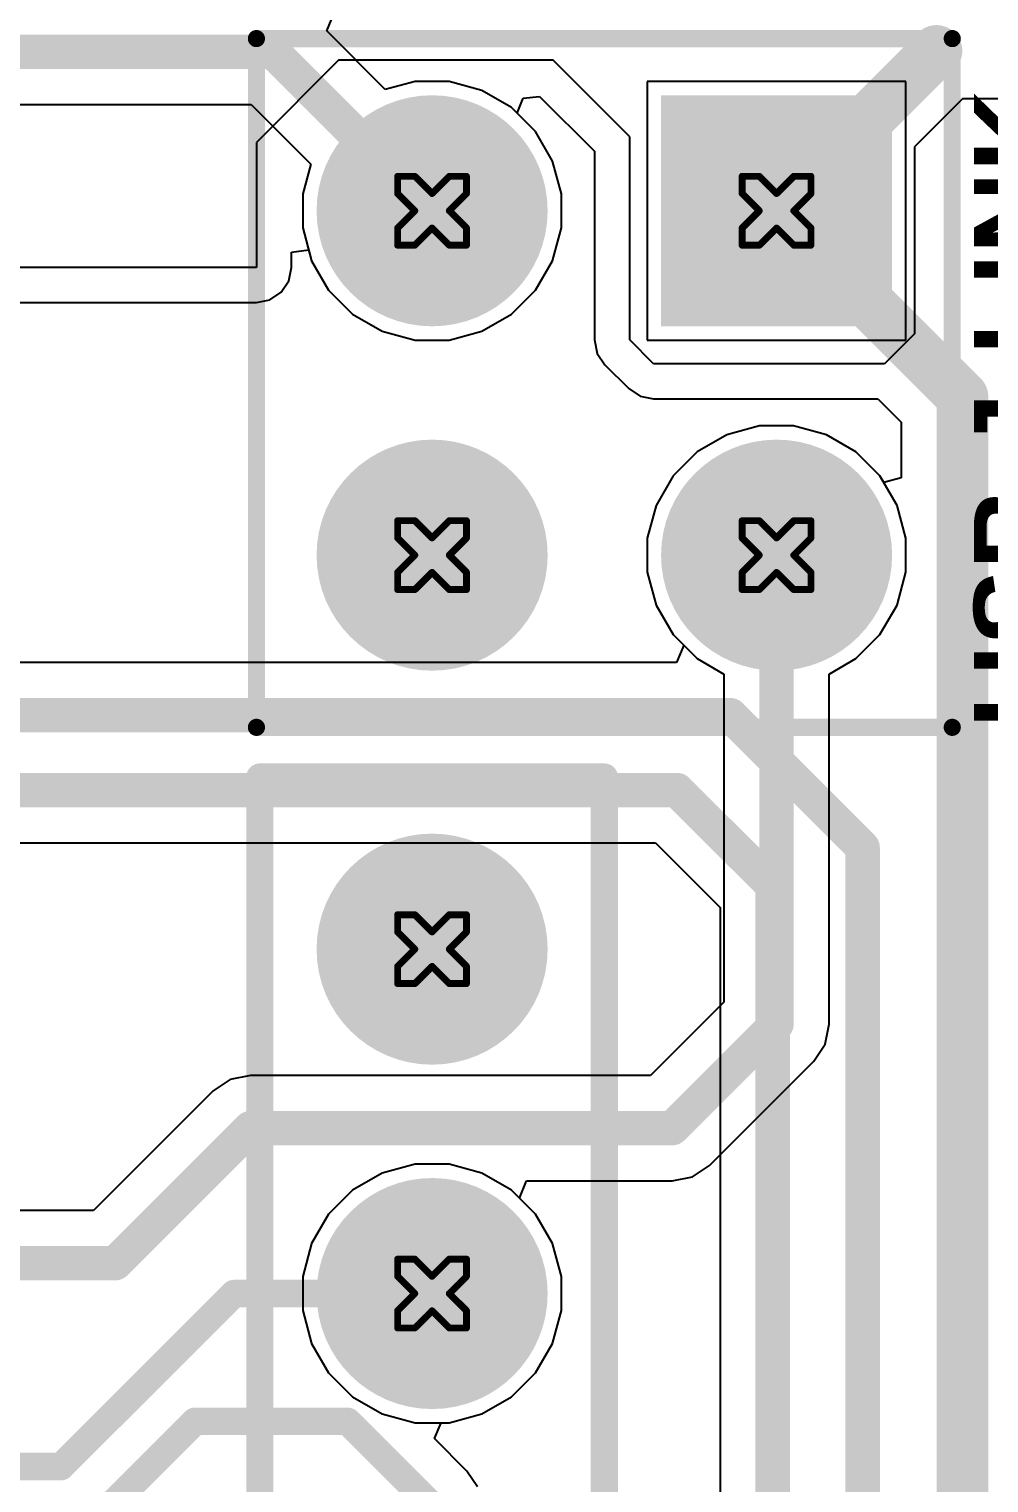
# Model space of a CAD drawing. Header units: inches. Extents: x 0 to 355, y -10 to 78.
# Drawn here: x 46.88 to 53.95, y 19.38 to 30.11 of the extents above; entities that cross this region are included whole.
import ezdxf

# ---------------------------------------------------------------- set-up
doc = ezdxf.new("R2010")
doc.units = ezdxf.units.IN
for name, color, linetype in [('Bottom Layer', 5, 'Continuous'), ('Bottom Solder', 6, 'Continuous'), ('Drill Drawing', 1, 'Continuous'), ('Multi-Layer', 9, 'Continuous'), ('Pad Holes', 156, 'Continuous'), ('Top Layer', 1, 'Continuous'), ('Top Overlay', 2, 'Continuous'), ('Top Solder', 216, 'Continuous')]:
    doc.layers.add(name, color=color, linetype=linetype)
doc.styles.add('Arial_Bold', font='', dxfattribs={"height": 0.2})
doc.styles.get('Arial_Bold').set_extended_font_data('Arial', bold=True)

# ---------------------------------------------------------------- blocks, each defined once
blk = doc.blocks.new('HDR1X3__2')
at = {"layer": 'Bottom Layer'}
blk.add_hatch(color=5, dxfattribs=at).paths.add_polyline_path([(-0.75, 0.75), (0.75, 0.75), (0.75, -0.75), (-0.75, -0.75)])
h = blk.add_hatch(color=5, dxfattribs=at)
edge = h.paths.add_edge_path()
edge.add_arc((2.54, 0), 0.75, 0, 360)
h = blk.add_hatch(color=5, dxfattribs=at)
edge = h.paths.add_edge_path()
edge.add_arc((5.08, 0), 0.75, 0, 360)
at = {"layer": 'Bottom Solder'}
blk.add_hatch(color=6, dxfattribs=at).paths.add_polyline_path([(-0.852, 0.852), (0.852, 0.852), (0.852, -0.852), (-0.852, -0.852)])
h = blk.add_hatch(color=6, dxfattribs=at)
edge = h.paths.add_edge_path()
edge.add_arc((2.54, 0), 0.852, 0, 360)
h = blk.add_hatch(color=6, dxfattribs=at)
edge = h.paths.add_edge_path()
edge.add_arc((5.08, 0), 0.852, 0, 360)
at = {"layer": 'Multi-Layer'}
blk.add_hatch(color=9, dxfattribs=at).paths.add_polyline_path([(-0.75, 0.75), (0.75, 0.75), (0.75, -0.75), (-0.75, -0.75)])
h = blk.add_hatch(color=9, dxfattribs=at)
edge = h.paths.add_edge_path()
edge.add_arc((2.54, 0), 0.75, 0, 360)
h = blk.add_hatch(color=9, dxfattribs=at)
edge = h.paths.add_edge_path()
edge.add_arc((5.08, 0), 0.75, 0, 360)
at = {"layer": 'Pad Holes'}
h = blk.add_hatch(color=7, dxfattribs=at)
edge = h.paths.add_edge_path()
edge.add_arc((0, 0), 0.45, 0, 360)
h = blk.add_hatch(color=7, dxfattribs=at)
edge = h.paths.add_edge_path()
edge.add_arc((2.54, 0), 0.45, 0, 360)
h = blk.add_hatch(color=7, dxfattribs=at)
edge = h.paths.add_edge_path()
edge.add_arc((5.08, 0), 0.45, 0, 360)
at = {"layer": 'Top Layer'}
blk.add_hatch(color=1, dxfattribs=at).paths.add_polyline_path([(-0.75, 0.75), (0.75, 0.75), (0.75, -0.75), (-0.75, -0.75)])
h = blk.add_hatch(color=1, dxfattribs=at)
edge = h.paths.add_edge_path()
edge.add_arc((2.54, 0), 0.75, 0, 360)
h = blk.add_hatch(color=1, dxfattribs=at)
edge = h.paths.add_edge_path()
edge.add_arc((5.08, 0), 0.75, 0, 360)
at = {"layer": 'Top Solder'}
blk.add_hatch(color=216, dxfattribs=at).paths.add_polyline_path([(-0.852, 0.852), (0.852, 0.852), (0.852, -0.852), (-0.852, -0.852)])
h = blk.add_hatch(color=216, dxfattribs=at)
edge = h.paths.add_edge_path()
edge.add_arc((2.54, 0), 0.852, 0, 360)
h = blk.add_hatch(color=216, dxfattribs=at)
edge = h.paths.add_edge_path()
edge.add_arc((5.08, 0), 0.852, 0, 360)
at = {"layer": 'Top Overlay'}
for points in [[(-1.27, 1.27, 0.2, 0.2, 0), (6.35, 1.27, 0.2, 0.2, 0)], [(-1.27, 1.27, 0.2, 0.2, 0), (-1.27, -1.27, 0.2, 0.2, 0)], [(6.35, 1.27, 0.2, 0.2, 0), (6.35, -1.27, 0.2, 0.2, 0)], [(-1.27, -1.27, 0.2, 0.2, 0), (6.35, -1.27, 0.2, 0.2, 0)]]:
    blk.add_lwpolyline(points, format="xyseb", dxfattribs=at)
for points in [[(-1.32, 1.27, 0.1, 0.1, 1), (-1.22, 1.27, 0.1, 0.1, 1)], [(-1.32, 1.27, 0.1, 0.1, 1), (-1.22, 1.27, 0.1, 0.1, 1)], [(6.3, 1.27, 0.1, 0.1, 1), (6.4, 1.27, 0.1, 0.1, 1)], [(6.3, 1.27, 0.1, 0.1, 1), (6.4, 1.27, 0.1, 0.1, 1)], [(-1.32, -1.27, 0.1, 0.1, 1), (-1.22, -1.27, 0.1, 0.1, 1)], [(-1.32, -1.27, 0.1, 0.1, 1), (-1.22, -1.27, 0.1, 0.1, 1)], [(6.3, -1.27, 0.1, 0.1, 1), (6.4, -1.27, 0.1, 0.1, 1)], [(6.3, -1.27, 0.1, 0.1, 1), (6.4, -1.27, 0.1, 0.1, 1)]]:
    blk.add_lwpolyline(points, format="xyseb", close=True, dxfattribs=at)
blk = doc.blocks.new('HDR_2X2_74')
at = {"layer": 'Bottom Layer'}
h = blk.add_hatch(color=5, dxfattribs=at)
edge = h.paths.add_edge_path()
edge.add_arc((-1.27, 1.27), 0.75, 0, 360)
h = blk.add_hatch(color=5, dxfattribs=at)
edge = h.paths.add_edge_path()
edge.add_arc((1.27, 1.27), 0.75, 0, 360)
blk.add_hatch(color=5, dxfattribs=at).paths.add_polyline_path([(-2.02, -0.52), (-0.52, -0.52), (-0.52, -2.02), (-2.02, -2.02)])
h = blk.add_hatch(color=5, dxfattribs=at)
edge = h.paths.add_edge_path()
edge.add_arc((1.27, -1.27), 0.75, 0, 360)
at = {"layer": 'Bottom Solder'}
h = blk.add_hatch(color=6, dxfattribs=at)
edge = h.paths.add_edge_path()
edge.add_arc((-1.27, 1.27), 0.852, 0, 360)
h = blk.add_hatch(color=6, dxfattribs=at)
edge = h.paths.add_edge_path()
edge.add_arc((1.27, 1.27), 0.852, 0, 360)
blk.add_hatch(color=6, dxfattribs=at).paths.add_polyline_path([(-2.122, -0.418), (-0.418, -0.418), (-0.418, -2.122), (-2.122, -2.122)])
h = blk.add_hatch(color=6, dxfattribs=at)
edge = h.paths.add_edge_path()
edge.add_arc((1.27, -1.27), 0.852, 0, 360)
at = {"layer": 'Multi-Layer'}
h = blk.add_hatch(color=9, dxfattribs=at)
edge = h.paths.add_edge_path()
edge.add_arc((-1.27, 1.27), 0.75, 0, 360)
h = blk.add_hatch(color=9, dxfattribs=at)
edge = h.paths.add_edge_path()
edge.add_arc((1.27, 1.27), 0.75, 0, 360)
blk.add_hatch(color=9, dxfattribs=at).paths.add_polyline_path([(-2.02, -0.52), (-0.52, -0.52), (-0.52, -2.02), (-2.02, -2.02)])
h = blk.add_hatch(color=9, dxfattribs=at)
edge = h.paths.add_edge_path()
edge.add_arc((1.27, -1.27), 0.75, 0, 360)
at = {"layer": 'Pad Holes'}
h = blk.add_hatch(color=7, dxfattribs=at)
edge = h.paths.add_edge_path()
edge.add_arc((-1.27, 1.27), 0.45, 0, 360)
h = blk.add_hatch(color=7, dxfattribs=at)
edge = h.paths.add_edge_path()
edge.add_arc((1.27, 1.27), 0.45, 0, 360)
h = blk.add_hatch(color=7, dxfattribs=at)
edge = h.paths.add_edge_path()
edge.add_arc((-1.27, -1.27), 0.45, 0, 360)
h = blk.add_hatch(color=7, dxfattribs=at)
edge = h.paths.add_edge_path()
edge.add_arc((1.27, -1.27), 0.45, 0, 360)
at = {"layer": 'Top Layer'}
h = blk.add_hatch(color=1, dxfattribs=at)
edge = h.paths.add_edge_path()
edge.add_arc((-1.27, 1.27), 0.75, 0, 360)
h = blk.add_hatch(color=1, dxfattribs=at)
edge = h.paths.add_edge_path()
edge.add_arc((1.27, 1.27), 0.75, 0, 360)
blk.add_hatch(color=1, dxfattribs=at).paths.add_polyline_path([(-2.02, -0.52), (-0.52, -0.52), (-0.52, -2.02), (-2.02, -2.02)])
h = blk.add_hatch(color=1, dxfattribs=at)
edge = h.paths.add_edge_path()
edge.add_arc((1.27, -1.27), 0.75, 0, 360)
at = {"layer": 'Top Solder'}
h = blk.add_hatch(color=216, dxfattribs=at)
edge = h.paths.add_edge_path()
edge.add_arc((-1.27, 1.27), 0.852, 0, 360)
h = blk.add_hatch(color=216, dxfattribs=at)
edge = h.paths.add_edge_path()
edge.add_arc((1.27, 1.27), 0.852, 0, 360)
blk.add_hatch(color=216, dxfattribs=at).paths.add_polyline_path([(-2.122, -0.418), (-0.418, -0.418), (-0.418, -2.122), (-2.122, -2.122)])
h = blk.add_hatch(color=216, dxfattribs=at)
edge = h.paths.add_edge_path()
edge.add_arc((1.27, -1.27), 0.852, 0, 360)
at = {"layer": 'Top Overlay'}
for points in [[(-2.565, 2.54, 0.127, 0.127, 0), (-2.565, -2.54, 0.127, 0.127, 0)], [(2.565, 2.54, 0.127, 0.127, 0), (-2.565, 2.54, 0.127, 0.127, 0)], [(2.565, 2.54, 0.127, 0.127, 0), (2.565, -2.54, 0.127, 0.127, 0)], [(2.565, -2.54, 0.127, 0.127, 0), (-2.565, -2.54, 0.127, 0.127, 0)]]:
    blk.add_lwpolyline(points, format="xyseb", dxfattribs=at)
for points in [[(-2.597, 2.54, 0.0635, 0.0635, 1), (-2.534, 2.54, 0.0635, 0.0635, 1)], [(-2.597, 2.54, 0.0635, 0.0635, 1), (-2.534, 2.54, 0.0635, 0.0635, 1)], [(2.534, 2.54, 0.0635, 0.0635, 1), (2.597, 2.54, 0.0635, 0.0635, 1)], [(2.534, 2.54, 0.0635, 0.0635, 1), (2.597, 2.54, 0.0635, 0.0635, 1)], [(-2.597, -2.54, 0.0635, 0.0635, 1), (-2.534, -2.54, 0.0635, 0.0635, 1)], [(-2.597, -2.54, 0.0635, 0.0635, 1), (-2.534, -2.54, 0.0635, 0.0635, 1)], [(2.534, -2.54, 0.0635, 0.0635, 1), (2.597, -2.54, 0.0635, 0.0635, 1)], [(2.534, -2.54, 0.0635, 0.0635, 1), (2.597, -2.54, 0.0635, 0.0635, 1)]]:
    blk.add_lwpolyline(points, format="xyseb", close=True, dxfattribs=at)

msp = doc.modelspace()

# ---------------------------------------------------------------- linework, layer by layer
at = {"layer": 'Bottom Layer'}
for p, q in [((49.158, 29.876), (48.552, 29.27)), ((50.74, 29.876), (49.158, 29.876)), ((51.305, 29.312), (50.74, 29.876)), ((50.476, 29.485), (50.52, 29.597)), ((50.52, 29.597), (50.641, 29.609)), ((50.641, 29.609), (51.046, 29.205)), ((53.759, 29.591), (53.405, 29.237)), ((60.462, 29.591), (53.759, 29.591)), ((50.61, 29.351), (50.476, 29.485)), ((50.736, 29.133), (50.61, 29.351)), ((51.305, 27.813), (51.305, 29.312)), ((48.552, 29.27), (48.552, 28.348)), ((51.046, 29.205), (51.046, 27.813)), ((53.405, 29.237), (53.405, 27.859)), ((50.801, 28.891), (50.736, 29.133)), ((50.801, 28.64), (50.801, 28.891)), ((50.736, 28.398), (50.801, 28.64)), ((48.811, 28.46), (48.938, 28.477)), ((48.811, 28.348), (48.811, 28.46)), ((48.938, 28.477), (48.959, 28.398)), ((48.552, 28.348), (42.894, 28.348)), ((48.791, 28.249), (48.811, 28.348)), ((48.959, 28.398), (49.085, 28.18)), ((50.61, 28.18), (50.736, 28.398)), ((48.735, 28.165), (48.791, 28.249)), ((48.552, 28.089), (48.651, 28.109)), ((48.651, 28.109), (48.735, 28.165)), ((49.085, 28.18), (49.262, 28.003)), ((50.433, 28.003), (50.61, 28.18)), ((43.918, 28.089), (48.552, 28.089)), ((49.262, 28.003), (49.48, 27.877)), ((50.215, 27.877), (50.433, 28.003)), ((49.48, 27.877), (49.722, 27.812)), ((49.722, 27.812), (49.973, 27.812)), ((49.973, 27.812), (50.215, 27.877)), ((51.046, 27.813), (51.065, 27.714)), ((51.481, 27.637), (51.305, 27.813)), ((53.405, 27.859), (53.183, 27.637)), ((51.065, 27.714), (51.121, 27.63)), ((51.121, 27.63), (51.298, 27.454)), ((53.183, 27.637), (51.481, 27.637)), ((51.298, 27.454), (51.382, 27.398)), ((51.382, 27.398), (51.481, 27.378)), ((51.481, 27.378), (53.134, 27.378)), ((53.134, 27.378), (53.306, 27.207)), ((52.262, 27.179), (52.02, 27.114)), ((52.513, 27.179), (52.262, 27.179)), ((52.755, 27.114), (52.513, 27.179)), ((53.306, 27.207), (53.306, 26.796)), ((52.02, 27.114), (51.802, 26.988)), ((52.973, 26.988), (52.755, 27.114)), ((51.802, 26.988), (51.625, 26.811)), ((53.15, 26.811), (52.973, 26.988)), ((51.625, 26.811), (51.499, 26.593)), ((53.179, 26.762), (53.15, 26.811)), ((53.306, 26.796), (53.179, 26.762)), ((51.499, 26.593), (51.434, 26.351)), ((51.434, 26.351), (51.434, 26.1)), ((51.434, 26.1), (51.499, 25.858)), ((51.499, 25.858), (51.625, 25.64)), ((51.625, 25.64), (51.703, 25.562)), ((51.703, 25.562), (51.651, 25.435)), ((51.651, 25.435), (45.228, 25.435)), ((45.836, 24.105), (51.494, 24.105)), ((51.494, 24.105), (51.971, 23.628)), ((51.971, 23.628), (51.971, 10.569)), ((49.48, 21.669), (49.262, 21.543)), ((49.722, 21.734), (49.48, 21.669)), ((49.973, 21.734), (49.722, 21.734)), ((50.215, 21.669), (49.973, 21.734)), ((50.433, 21.543), (50.215, 21.669)), ((49.262, 21.543), (49.085, 21.366)), ((50.61, 21.366), (50.433, 21.543)), ((49.085, 21.366), (48.959, 21.148)), ((50.736, 21.148), (50.61, 21.366)), ((48.959, 21.148), (48.894, 20.906)), ((50.801, 20.906), (50.736, 21.148)), ((48.894, 20.906), (48.894, 20.655)), ((50.801, 20.655), (50.801, 20.906)), ((48.894, 20.655), (48.959, 20.412)), ((50.736, 20.412), (50.801, 20.655)), ((48.959, 20.412), (49.085, 20.195)), ((50.61, 20.195), (50.736, 20.412)), ((49.085, 20.195), (49.262, 20.018)), ((50.433, 20.018), (50.61, 20.195)), ((49.262, 20.018), (49.48, 19.892)), ((50.215, 19.892), (50.433, 20.018)), ((49.48, 19.892), (49.722, 19.827)), ((49.973, 19.827), (50.215, 19.892)), ((49.722, 19.827), (49.973, 19.827))]:
    msp.add_line(p, q, dxfattribs=at)
for points in [[(52.388, 28.766, 0.381, 0.381, 0), (53.567, 29.945, 0.381, 0.381, 0)], [(52.388, 28.766, 0.381, 0.381, 0), (53.759, 27.394, 0.381, 0.381, 0)], [(53.759, 11.218, 0.381, 0.381, 0), (53.759, 27.394, 0.381, 0.381, 0)], [(45.228, 25.046, 0.254, 0.254, 0), (52.046, 25.046, 0.254, 0.254, 0)], [(52.046, 25.046, 0.254, 0.254, 0), (53.023, 24.069, 0.254, 0.254, 0)], [(45.675, 24.493, 0.254, 0.254, 0), (51.654, 24.493, 0.254, 0.254, 0)], [(51.654, 24.493, 0.254, 0.254, 0), (52.359, 23.789, 0.254, 0.254, 0)], [(53.023, 10.905, 0.254, 0.254, 0), (53.023, 24.069, 0.254, 0.254, 0)], [(52.359, 10.569, 0.254, 0.254, 0), (52.359, 23.789, 0.254, 0.254, 0)]]:
    msp.add_lwpolyline(points, format="xyseb", dxfattribs=at)
for points in [[(53.472, 29.945, 0.191, 0.191, 1), (53.662, 29.945, 0.191, 0.191, 1)], [(52.292, 28.766, 0.191, 0.191, 1), (52.483, 28.766, 0.191, 0.191, 1)], [(52.292, 28.766, 0.191, 0.191, 1), (52.483, 28.766, 0.191, 0.191, 1)], [(53.663, 27.394, 0.191, 0.191, 1), (53.854, 27.394, 0.191, 0.191, 1)], [(53.663, 27.394, 0.191, 0.191, 1), (53.854, 27.394, 0.191, 0.191, 1)], [(51.983, 25.046, 0.127, 0.127, 1), (52.11, 25.046, 0.127, 0.127, 1)], [(51.983, 25.046, 0.127, 0.127, 1), (52.11, 25.046, 0.127, 0.127, 1)], [(51.591, 24.493, 0.127, 0.127, 1), (51.718, 24.493, 0.127, 0.127, 1)], [(51.591, 24.493, 0.127, 0.127, 1), (51.718, 24.493, 0.127, 0.127, 1)], [(52.959, 24.069, 0.127, 0.127, 1), (53.086, 24.069, 0.127, 0.127, 1)], [(52.959, 24.069, 0.127, 0.127, 1), (53.086, 24.069, 0.127, 0.127, 1)], [(52.296, 23.789, 0.127, 0.127, 1), (52.423, 23.789, 0.127, 0.127, 1)], [(52.296, 23.789, 0.127, 0.127, 1), (52.423, 23.789, 0.127, 0.127, 1)]]:
    msp.add_lwpolyline(points, format="xyseb", close=True, dxfattribs=at)
at = {"layer": 'Drill Drawing'}
for points in [[(49.594, 28.893, 0.0508, 0.0508, 0), (49.594, 29.02, 0.0508, 0.0508, 0)], [(49.594, 29.02, 0.0508, 0.0508, 0), (49.721, 29.02, 0.0508, 0.0508, 0)], [(49.721, 29.02, 0.0508, 0.0508, 0), (49.848, 28.893, 0.0508, 0.0508, 0)], [(49.848, 28.893, 0.0508, 0.0508, 0), (49.975, 29.02, 0.0508, 0.0508, 0)], [(49.975, 29.02, 0.0508, 0.0508, 0), (50.102, 29.02, 0.0508, 0.0508, 0)], [(50.102, 28.893, 0.0508, 0.0508, 0), (50.102, 29.02, 0.0508, 0.0508, 0)], [(52.134, 28.893, 0.0508, 0.0508, 0), (52.134, 29.02, 0.0508, 0.0508, 0)], [(52.134, 29.02, 0.0508, 0.0508, 0), (52.261, 29.02, 0.0508, 0.0508, 0)], [(52.261, 29.02, 0.0508, 0.0508, 0), (52.388, 28.893, 0.0508, 0.0508, 0)], [(52.388, 28.893, 0.0508, 0.0508, 0), (52.515, 29.02, 0.0508, 0.0508, 0)], [(52.515, 29.02, 0.0508, 0.0508, 0), (52.642, 29.02, 0.0508, 0.0508, 0)], [(52.642, 28.893, 0.0508, 0.0508, 0), (52.642, 29.02, 0.0508, 0.0508, 0)], [(49.594, 28.893, 0.0508, 0.0508, 0), (49.721, 28.766, 0.0508, 0.0508, 0)], [(49.975, 28.766, 0.0508, 0.0508, 0), (50.102, 28.893, 0.0508, 0.0508, 0)], [(52.134, 28.893, 0.0508, 0.0508, 0), (52.261, 28.766, 0.0508, 0.0508, 0)], [(52.515, 28.766, 0.0508, 0.0508, 0), (52.642, 28.893, 0.0508, 0.0508, 0)], [(49.594, 28.639, 0.0508, 0.0508, 0), (49.721, 28.766, 0.0508, 0.0508, 0)], [(49.975, 28.766, 0.0508, 0.0508, 0), (50.102, 28.639, 0.0508, 0.0508, 0)], [(52.134, 28.639, 0.0508, 0.0508, 0), (52.261, 28.766, 0.0508, 0.0508, 0)], [(52.515, 28.766, 0.0508, 0.0508, 0), (52.642, 28.639, 0.0508, 0.0508, 0)], [(49.594, 28.512, 0.0508, 0.0508, 0), (49.594, 28.639, 0.0508, 0.0508, 0)], [(49.721, 28.512, 0.0508, 0.0508, 0), (49.848, 28.639, 0.0508, 0.0508, 0)], [(49.848, 28.639, 0.0508, 0.0508, 0), (49.975, 28.512, 0.0508, 0.0508, 0)], [(50.102, 28.512, 0.0508, 0.0508, 0), (50.102, 28.639, 0.0508, 0.0508, 0)], [(52.134, 28.512, 0.0508, 0.0508, 0), (52.134, 28.639, 0.0508, 0.0508, 0)], [(52.261, 28.512, 0.0508, 0.0508, 0), (52.388, 28.639, 0.0508, 0.0508, 0)], [(52.388, 28.639, 0.0508, 0.0508, 0), (52.515, 28.512, 0.0508, 0.0508, 0)], [(52.642, 28.512, 0.0508, 0.0508, 0), (52.642, 28.639, 0.0508, 0.0508, 0)], [(49.594, 28.512, 0.0508, 0.0508, 0), (49.721, 28.512, 0.0508, 0.0508, 0)], [(49.975, 28.512, 0.0508, 0.0508, 0), (50.102, 28.512, 0.0508, 0.0508, 0)], [(52.134, 28.512, 0.0508, 0.0508, 0), (52.261, 28.512, 0.0508, 0.0508, 0)], [(52.515, 28.512, 0.0508, 0.0508, 0), (52.642, 28.512, 0.0508, 0.0508, 0)], [(49.594, 26.353, 0.0508, 0.0508, 0), (49.594, 26.48, 0.0508, 0.0508, 0)], [(49.594, 26.48, 0.0508, 0.0508, 0), (49.721, 26.48, 0.0508, 0.0508, 0)], [(49.721, 26.48, 0.0508, 0.0508, 0), (49.848, 26.353, 0.0508, 0.0508, 0)], [(49.848, 26.353, 0.0508, 0.0508, 0), (49.975, 26.48, 0.0508, 0.0508, 0)], [(49.975, 26.48, 0.0508, 0.0508, 0), (50.102, 26.48, 0.0508, 0.0508, 0)], [(50.102, 26.353, 0.0508, 0.0508, 0), (50.102, 26.48, 0.0508, 0.0508, 0)], [(52.134, 26.353, 0.0508, 0.0508, 0), (52.134, 26.48, 0.0508, 0.0508, 0)], [(52.134, 26.48, 0.0508, 0.0508, 0), (52.261, 26.48, 0.0508, 0.0508, 0)], [(52.261, 26.48, 0.0508, 0.0508, 0), (52.388, 26.353, 0.0508, 0.0508, 0)], [(52.388, 26.353, 0.0508, 0.0508, 0), (52.515, 26.48, 0.0508, 0.0508, 0)], [(52.515, 26.48, 0.0508, 0.0508, 0), (52.642, 26.48, 0.0508, 0.0508, 0)], [(52.642, 26.353, 0.0508, 0.0508, 0), (52.642, 26.48, 0.0508, 0.0508, 0)], [(49.594, 26.353, 0.0508, 0.0508, 0), (49.721, 26.226, 0.0508, 0.0508, 0)], [(49.975, 26.226, 0.0508, 0.0508, 0), (50.102, 26.353, 0.0508, 0.0508, 0)], [(52.134, 26.353, 0.0508, 0.0508, 0), (52.261, 26.226, 0.0508, 0.0508, 0)], [(52.515, 26.226, 0.0508, 0.0508, 0), (52.642, 26.353, 0.0508, 0.0508, 0)], [(49.594, 26.099, 0.0508, 0.0508, 0), (49.721, 26.226, 0.0508, 0.0508, 0)], [(49.975, 26.226, 0.0508, 0.0508, 0), (50.102, 26.099, 0.0508, 0.0508, 0)], [(52.134, 26.099, 0.0508, 0.0508, 0), (52.261, 26.226, 0.0508, 0.0508, 0)], [(52.515, 26.226, 0.0508, 0.0508, 0), (52.642, 26.099, 0.0508, 0.0508, 0)], [(49.594, 25.972, 0.0508, 0.0508, 0), (49.594, 26.099, 0.0508, 0.0508, 0)], [(49.721, 25.972, 0.0508, 0.0508, 0), (49.848, 26.099, 0.0508, 0.0508, 0)], [(49.848, 26.099, 0.0508, 0.0508, 0), (49.975, 25.972, 0.0508, 0.0508, 0)], [(50.102, 25.972, 0.0508, 0.0508, 0), (50.102, 26.099, 0.0508, 0.0508, 0)], [(52.134, 25.972, 0.0508, 0.0508, 0), (52.134, 26.099, 0.0508, 0.0508, 0)], [(52.261, 25.972, 0.0508, 0.0508, 0), (52.388, 26.099, 0.0508, 0.0508, 0)], [(52.388, 26.099, 0.0508, 0.0508, 0), (52.515, 25.972, 0.0508, 0.0508, 0)], [(52.642, 25.972, 0.0508, 0.0508, 0), (52.642, 26.099, 0.0508, 0.0508, 0)], [(49.594, 25.972, 0.0508, 0.0508, 0), (49.721, 25.972, 0.0508, 0.0508, 0)], [(49.975, 25.972, 0.0508, 0.0508, 0), (50.102, 25.972, 0.0508, 0.0508, 0)], [(52.134, 25.972, 0.0508, 0.0508, 0), (52.261, 25.972, 0.0508, 0.0508, 0)], [(52.515, 25.972, 0.0508, 0.0508, 0), (52.642, 25.972, 0.0508, 0.0508, 0)], [(49.594, 23.447, 0.0508, 0.0508, 0), (49.594, 23.574, 0.0508, 0.0508, 0)], [(49.594, 23.574, 0.0508, 0.0508, 0), (49.721, 23.574, 0.0508, 0.0508, 0)], [(49.721, 23.574, 0.0508, 0.0508, 0), (49.848, 23.447, 0.0508, 0.0508, 0)], [(49.848, 23.447, 0.0508, 0.0508, 0), (49.975, 23.574, 0.0508, 0.0508, 0)], [(49.975, 23.574, 0.0508, 0.0508, 0), (50.102, 23.574, 0.0508, 0.0508, 0)], [(50.102, 23.447, 0.0508, 0.0508, 0), (50.102, 23.574, 0.0508, 0.0508, 0)], [(49.594, 23.447, 0.0508, 0.0508, 0), (49.721, 23.32, 0.0508, 0.0508, 0)], [(49.975, 23.32, 0.0508, 0.0508, 0), (50.102, 23.447, 0.0508, 0.0508, 0)], [(49.594, 23.193, 0.0508, 0.0508, 0), (49.721, 23.32, 0.0508, 0.0508, 0)], [(49.975, 23.32, 0.0508, 0.0508, 0), (50.102, 23.193, 0.0508, 0.0508, 0)], [(49.594, 23.066, 0.0508, 0.0508, 0), (49.594, 23.193, 0.0508, 0.0508, 0)], [(49.721, 23.066, 0.0508, 0.0508, 0), (49.848, 23.193, 0.0508, 0.0508, 0)], [(49.848, 23.193, 0.0508, 0.0508, 0), (49.975, 23.066, 0.0508, 0.0508, 0)], [(50.102, 23.066, 0.0508, 0.0508, 0), (50.102, 23.193, 0.0508, 0.0508, 0)], [(49.594, 23.066, 0.0508, 0.0508, 0), (49.721, 23.066, 0.0508, 0.0508, 0)], [(49.975, 23.066, 0.0508, 0.0508, 0), (50.102, 23.066, 0.0508, 0.0508, 0)], [(49.594, 20.907, 0.0508, 0.0508, 0), (49.594, 21.034, 0.0508, 0.0508, 0)], [(49.594, 21.034, 0.0508, 0.0508, 0), (49.721, 21.034, 0.0508, 0.0508, 0)], [(49.721, 21.034, 0.0508, 0.0508, 0), (49.848, 20.907, 0.0508, 0.0508, 0)], [(49.848, 20.907, 0.0508, 0.0508, 0), (49.975, 21.034, 0.0508, 0.0508, 0)], [(49.975, 21.034, 0.0508, 0.0508, 0), (50.102, 21.034, 0.0508, 0.0508, 0)], [(50.102, 20.907, 0.0508, 0.0508, 0), (50.102, 21.034, 0.0508, 0.0508, 0)], [(49.594, 20.907, 0.0508, 0.0508, 0), (49.721, 20.78, 0.0508, 0.0508, 0)], [(49.975, 20.78, 0.0508, 0.0508, 0), (50.102, 20.907, 0.0508, 0.0508, 0)], [(49.594, 20.653, 0.0508, 0.0508, 0), (49.721, 20.78, 0.0508, 0.0508, 0)], [(49.975, 20.78, 0.0508, 0.0508, 0), (50.102, 20.653, 0.0508, 0.0508, 0)], [(49.594, 20.526, 0.0508, 0.0508, 0), (49.594, 20.653, 0.0508, 0.0508, 0)], [(49.721, 20.526, 0.0508, 0.0508, 0), (49.848, 20.653, 0.0508, 0.0508, 0)], [(49.848, 20.653, 0.0508, 0.0508, 0), (49.975, 20.526, 0.0508, 0.0508, 0)], [(50.102, 20.526, 0.0508, 0.0508, 0), (50.102, 20.653, 0.0508, 0.0508, 0)], [(49.594, 20.526, 0.0508, 0.0508, 0), (49.721, 20.526, 0.0508, 0.0508, 0)], [(49.975, 20.526, 0.0508, 0.0508, 0), (50.102, 20.526, 0.0508, 0.0508, 0)]]:
    msp.add_lwpolyline(points, format="xyseb", dxfattribs=at)
for points in [[(49.581, 29.02, 0.0254, 0.0254, 1), (49.606, 29.02, 0.0254, 0.0254, 1)], [(49.581, 29.02, 0.0254, 0.0254, 1), (49.606, 29.02, 0.0254, 0.0254, 1)], [(49.708, 29.02, 0.0254, 0.0254, 1), (49.733, 29.02, 0.0254, 0.0254, 1)], [(49.708, 29.02, 0.0254, 0.0254, 1), (49.733, 29.02, 0.0254, 0.0254, 1)], [(49.962, 29.02, 0.0254, 0.0254, 1), (49.987, 29.02, 0.0254, 0.0254, 1)], [(49.962, 29.02, 0.0254, 0.0254, 1), (49.987, 29.02, 0.0254, 0.0254, 1)], [(50.089, 29.02, 0.0254, 0.0254, 1), (50.114, 29.02, 0.0254, 0.0254, 1)], [(50.089, 29.02, 0.0254, 0.0254, 1), (50.114, 29.02, 0.0254, 0.0254, 1)], [(52.121, 29.02, 0.0254, 0.0254, 1), (52.146, 29.02, 0.0254, 0.0254, 1)], [(52.121, 29.02, 0.0254, 0.0254, 1), (52.146, 29.02, 0.0254, 0.0254, 1)], [(52.248, 29.02, 0.0254, 0.0254, 1), (52.273, 29.02, 0.0254, 0.0254, 1)], [(52.248, 29.02, 0.0254, 0.0254, 1), (52.273, 29.02, 0.0254, 0.0254, 1)], [(52.502, 29.02, 0.0254, 0.0254, 1), (52.527, 29.02, 0.0254, 0.0254, 1)], [(52.502, 29.02, 0.0254, 0.0254, 1), (52.527, 29.02, 0.0254, 0.0254, 1)], [(52.629, 29.02, 0.0254, 0.0254, 1), (52.654, 29.02, 0.0254, 0.0254, 1)], [(52.629, 29.02, 0.0254, 0.0254, 1), (52.654, 29.02, 0.0254, 0.0254, 1)], [(49.581, 28.893, 0.0254, 0.0254, 1), (49.606, 28.893, 0.0254, 0.0254, 1)], [(49.581, 28.893, 0.0254, 0.0254, 1), (49.606, 28.893, 0.0254, 0.0254, 1)], [(49.835, 28.893, 0.0254, 0.0254, 1), (49.86, 28.893, 0.0254, 0.0254, 1)], [(49.835, 28.893, 0.0254, 0.0254, 1), (49.86, 28.893, 0.0254, 0.0254, 1)], [(50.089, 28.893, 0.0254, 0.0254, 1), (50.114, 28.893, 0.0254, 0.0254, 1)], [(50.089, 28.893, 0.0254, 0.0254, 1), (50.114, 28.893, 0.0254, 0.0254, 1)], [(52.121, 28.893, 0.0254, 0.0254, 1), (52.146, 28.893, 0.0254, 0.0254, 1)], [(52.121, 28.893, 0.0254, 0.0254, 1), (52.146, 28.893, 0.0254, 0.0254, 1)], [(52.375, 28.893, 0.0254, 0.0254, 1), (52.4, 28.893, 0.0254, 0.0254, 1)], [(52.375, 28.893, 0.0254, 0.0254, 1), (52.4, 28.893, 0.0254, 0.0254, 1)], [(52.629, 28.893, 0.0254, 0.0254, 1), (52.654, 28.893, 0.0254, 0.0254, 1)], [(52.629, 28.893, 0.0254, 0.0254, 1), (52.654, 28.893, 0.0254, 0.0254, 1)], [(49.708, 28.766, 0.0254, 0.0254, 1), (49.733, 28.766, 0.0254, 0.0254, 1)], [(49.708, 28.766, 0.0254, 0.0254, 1), (49.733, 28.766, 0.0254, 0.0254, 1)], [(49.962, 28.766, 0.0254, 0.0254, 1), (49.987, 28.766, 0.0254, 0.0254, 1)], [(49.962, 28.766, 0.0254, 0.0254, 1), (49.987, 28.766, 0.0254, 0.0254, 1)], [(52.248, 28.766, 0.0254, 0.0254, 1), (52.273, 28.766, 0.0254, 0.0254, 1)], [(52.248, 28.766, 0.0254, 0.0254, 1), (52.273, 28.766, 0.0254, 0.0254, 1)], [(52.502, 28.766, 0.0254, 0.0254, 1), (52.527, 28.766, 0.0254, 0.0254, 1)], [(52.502, 28.766, 0.0254, 0.0254, 1), (52.527, 28.766, 0.0254, 0.0254, 1)], [(49.581, 28.639, 0.0254, 0.0254, 1), (49.606, 28.639, 0.0254, 0.0254, 1)], [(49.581, 28.639, 0.0254, 0.0254, 1), (49.606, 28.639, 0.0254, 0.0254, 1)], [(49.835, 28.639, 0.0254, 0.0254, 1), (49.86, 28.639, 0.0254, 0.0254, 1)], [(49.835, 28.639, 0.0254, 0.0254, 1), (49.86, 28.639, 0.0254, 0.0254, 1)], [(50.089, 28.639, 0.0254, 0.0254, 1), (50.114, 28.639, 0.0254, 0.0254, 1)], [(50.089, 28.639, 0.0254, 0.0254, 1), (50.114, 28.639, 0.0254, 0.0254, 1)], [(52.121, 28.639, 0.0254, 0.0254, 1), (52.146, 28.639, 0.0254, 0.0254, 1)], [(52.121, 28.639, 0.0254, 0.0254, 1), (52.146, 28.639, 0.0254, 0.0254, 1)], [(52.375, 28.639, 0.0254, 0.0254, 1), (52.4, 28.639, 0.0254, 0.0254, 1)], [(52.375, 28.639, 0.0254, 0.0254, 1), (52.4, 28.639, 0.0254, 0.0254, 1)], [(52.629, 28.639, 0.0254, 0.0254, 1), (52.654, 28.639, 0.0254, 0.0254, 1)], [(52.629, 28.639, 0.0254, 0.0254, 1), (52.654, 28.639, 0.0254, 0.0254, 1)], [(49.581, 28.512, 0.0254, 0.0254, 1), (49.606, 28.512, 0.0254, 0.0254, 1)], [(49.581, 28.512, 0.0254, 0.0254, 1), (49.606, 28.512, 0.0254, 0.0254, 1)], [(49.708, 28.512, 0.0254, 0.0254, 1), (49.733, 28.512, 0.0254, 0.0254, 1)], [(49.708, 28.512, 0.0254, 0.0254, 1), (49.733, 28.512, 0.0254, 0.0254, 1)], [(49.962, 28.512, 0.0254, 0.0254, 1), (49.987, 28.512, 0.0254, 0.0254, 1)], [(49.962, 28.512, 0.0254, 0.0254, 1), (49.987, 28.512, 0.0254, 0.0254, 1)], [(50.089, 28.512, 0.0254, 0.0254, 1), (50.114, 28.512, 0.0254, 0.0254, 1)], [(50.089, 28.512, 0.0254, 0.0254, 1), (50.114, 28.512, 0.0254, 0.0254, 1)], [(52.121, 28.512, 0.0254, 0.0254, 1), (52.146, 28.512, 0.0254, 0.0254, 1)], [(52.121, 28.512, 0.0254, 0.0254, 1), (52.146, 28.512, 0.0254, 0.0254, 1)], [(52.248, 28.512, 0.0254, 0.0254, 1), (52.273, 28.512, 0.0254, 0.0254, 1)], [(52.248, 28.512, 0.0254, 0.0254, 1), (52.273, 28.512, 0.0254, 0.0254, 1)], [(52.502, 28.512, 0.0254, 0.0254, 1), (52.527, 28.512, 0.0254, 0.0254, 1)], [(52.502, 28.512, 0.0254, 0.0254, 1), (52.527, 28.512, 0.0254, 0.0254, 1)], [(52.629, 28.512, 0.0254, 0.0254, 1), (52.654, 28.512, 0.0254, 0.0254, 1)], [(52.629, 28.512, 0.0254, 0.0254, 1), (52.654, 28.512, 0.0254, 0.0254, 1)], [(49.581, 26.48, 0.0254, 0.0254, 1), (49.606, 26.48, 0.0254, 0.0254, 1)], [(49.581, 26.48, 0.0254, 0.0254, 1), (49.606, 26.48, 0.0254, 0.0254, 1)], [(49.708, 26.48, 0.0254, 0.0254, 1), (49.733, 26.48, 0.0254, 0.0254, 1)], [(49.708, 26.48, 0.0254, 0.0254, 1), (49.733, 26.48, 0.0254, 0.0254, 1)], [(49.962, 26.48, 0.0254, 0.0254, 1), (49.987, 26.48, 0.0254, 0.0254, 1)], [(49.962, 26.48, 0.0254, 0.0254, 1), (49.987, 26.48, 0.0254, 0.0254, 1)], [(50.089, 26.48, 0.0254, 0.0254, 1), (50.114, 26.48, 0.0254, 0.0254, 1)], [(50.089, 26.48, 0.0254, 0.0254, 1), (50.114, 26.48, 0.0254, 0.0254, 1)], [(52.121, 26.48, 0.0254, 0.0254, 1), (52.146, 26.48, 0.0254, 0.0254, 1)], [(52.121, 26.48, 0.0254, 0.0254, 1), (52.146, 26.48, 0.0254, 0.0254, 1)], [(52.248, 26.48, 0.0254, 0.0254, 1), (52.273, 26.48, 0.0254, 0.0254, 1)], [(52.248, 26.48, 0.0254, 0.0254, 1), (52.273, 26.48, 0.0254, 0.0254, 1)], [(52.502, 26.48, 0.0254, 0.0254, 1), (52.527, 26.48, 0.0254, 0.0254, 1)], [(52.502, 26.48, 0.0254, 0.0254, 1), (52.527, 26.48, 0.0254, 0.0254, 1)], [(52.629, 26.48, 0.0254, 0.0254, 1), (52.654, 26.48, 0.0254, 0.0254, 1)], [(52.629, 26.48, 0.0254, 0.0254, 1), (52.654, 26.48, 0.0254, 0.0254, 1)], [(49.581, 26.353, 0.0254, 0.0254, 1), (49.606, 26.353, 0.0254, 0.0254, 1)], [(49.581, 26.353, 0.0254, 0.0254, 1), (49.606, 26.353, 0.0254, 0.0254, 1)], [(49.835, 26.353, 0.0254, 0.0254, 1), (49.86, 26.353, 0.0254, 0.0254, 1)], [(49.835, 26.353, 0.0254, 0.0254, 1), (49.86, 26.353, 0.0254, 0.0254, 1)], [(50.089, 26.353, 0.0254, 0.0254, 1), (50.114, 26.353, 0.0254, 0.0254, 1)], [(50.089, 26.353, 0.0254, 0.0254, 1), (50.114, 26.353, 0.0254, 0.0254, 1)], [(52.121, 26.353, 0.0254, 0.0254, 1), (52.146, 26.353, 0.0254, 0.0254, 1)], [(52.121, 26.353, 0.0254, 0.0254, 1), (52.146, 26.353, 0.0254, 0.0254, 1)], [(52.375, 26.353, 0.0254, 0.0254, 1), (52.4, 26.353, 0.0254, 0.0254, 1)], [(52.375, 26.353, 0.0254, 0.0254, 1), (52.4, 26.353, 0.0254, 0.0254, 1)], [(52.629, 26.353, 0.0254, 0.0254, 1), (52.654, 26.353, 0.0254, 0.0254, 1)], [(52.629, 26.353, 0.0254, 0.0254, 1), (52.654, 26.353, 0.0254, 0.0254, 1)], [(49.708, 26.226, 0.0254, 0.0254, 1), (49.733, 26.226, 0.0254, 0.0254, 1)], [(49.708, 26.226, 0.0254, 0.0254, 1), (49.733, 26.226, 0.0254, 0.0254, 1)], [(49.962, 26.226, 0.0254, 0.0254, 1), (49.987, 26.226, 0.0254, 0.0254, 1)], [(49.962, 26.226, 0.0254, 0.0254, 1), (49.987, 26.226, 0.0254, 0.0254, 1)], [(52.248, 26.226, 0.0254, 0.0254, 1), (52.273, 26.226, 0.0254, 0.0254, 1)], [(52.248, 26.226, 0.0254, 0.0254, 1), (52.273, 26.226, 0.0254, 0.0254, 1)], [(52.502, 26.226, 0.0254, 0.0254, 1), (52.527, 26.226, 0.0254, 0.0254, 1)], [(52.502, 26.226, 0.0254, 0.0254, 1), (52.527, 26.226, 0.0254, 0.0254, 1)], [(49.581, 26.099, 0.0254, 0.0254, 1), (49.606, 26.099, 0.0254, 0.0254, 1)], [(49.581, 26.099, 0.0254, 0.0254, 1), (49.606, 26.099, 0.0254, 0.0254, 1)], [(49.835, 26.099, 0.0254, 0.0254, 1), (49.86, 26.099, 0.0254, 0.0254, 1)], [(49.835, 26.099, 0.0254, 0.0254, 1), (49.86, 26.099, 0.0254, 0.0254, 1)], [(50.089, 26.099, 0.0254, 0.0254, 1), (50.114, 26.099, 0.0254, 0.0254, 1)], [(50.089, 26.099, 0.0254, 0.0254, 1), (50.114, 26.099, 0.0254, 0.0254, 1)], [(52.121, 26.099, 0.0254, 0.0254, 1), (52.146, 26.099, 0.0254, 0.0254, 1)], [(52.121, 26.099, 0.0254, 0.0254, 1), (52.146, 26.099, 0.0254, 0.0254, 1)], [(52.375, 26.099, 0.0254, 0.0254, 1), (52.4, 26.099, 0.0254, 0.0254, 1)], [(52.375, 26.099, 0.0254, 0.0254, 1), (52.4, 26.099, 0.0254, 0.0254, 1)], [(52.629, 26.099, 0.0254, 0.0254, 1), (52.654, 26.099, 0.0254, 0.0254, 1)], [(52.629, 26.099, 0.0254, 0.0254, 1), (52.654, 26.099, 0.0254, 0.0254, 1)], [(49.581, 25.972, 0.0254, 0.0254, 1), (49.606, 25.972, 0.0254, 0.0254, 1)], [(49.581, 25.972, 0.0254, 0.0254, 1), (49.606, 25.972, 0.0254, 0.0254, 1)], [(49.708, 25.972, 0.0254, 0.0254, 1), (49.733, 25.972, 0.0254, 0.0254, 1)], [(49.708, 25.972, 0.0254, 0.0254, 1), (49.733, 25.972, 0.0254, 0.0254, 1)], [(49.962, 25.972, 0.0254, 0.0254, 1), (49.987, 25.972, 0.0254, 0.0254, 1)], [(49.962, 25.972, 0.0254, 0.0254, 1), (49.987, 25.972, 0.0254, 0.0254, 1)], [(50.089, 25.972, 0.0254, 0.0254, 1), (50.114, 25.972, 0.0254, 0.0254, 1)], [(50.089, 25.972, 0.0254, 0.0254, 1), (50.114, 25.972, 0.0254, 0.0254, 1)], [(52.121, 25.972, 0.0254, 0.0254, 1), (52.146, 25.972, 0.0254, 0.0254, 1)], [(52.121, 25.972, 0.0254, 0.0254, 1), (52.146, 25.972, 0.0254, 0.0254, 1)], [(52.248, 25.972, 0.0254, 0.0254, 1), (52.273, 25.972, 0.0254, 0.0254, 1)], [(52.248, 25.972, 0.0254, 0.0254, 1), (52.273, 25.972, 0.0254, 0.0254, 1)], [(52.502, 25.972, 0.0254, 0.0254, 1), (52.527, 25.972, 0.0254, 0.0254, 1)], [(52.502, 25.972, 0.0254, 0.0254, 1), (52.527, 25.972, 0.0254, 0.0254, 1)], [(52.629, 25.972, 0.0254, 0.0254, 1), (52.654, 25.972, 0.0254, 0.0254, 1)], [(52.629, 25.972, 0.0254, 0.0254, 1), (52.654, 25.972, 0.0254, 0.0254, 1)], [(49.581, 23.574, 0.0254, 0.0254, 1), (49.606, 23.574, 0.0254, 0.0254, 1)], [(49.581, 23.574, 0.0254, 0.0254, 1), (49.606, 23.574, 0.0254, 0.0254, 1)], [(49.708, 23.574, 0.0254, 0.0254, 1), (49.733, 23.574, 0.0254, 0.0254, 1)], [(49.708, 23.574, 0.0254, 0.0254, 1), (49.733, 23.574, 0.0254, 0.0254, 1)], [(49.962, 23.574, 0.0254, 0.0254, 1), (49.987, 23.574, 0.0254, 0.0254, 1)], [(49.962, 23.574, 0.0254, 0.0254, 1), (49.987, 23.574, 0.0254, 0.0254, 1)], [(50.089, 23.574, 0.0254, 0.0254, 1), (50.114, 23.574, 0.0254, 0.0254, 1)], [(50.089, 23.574, 0.0254, 0.0254, 1), (50.114, 23.574, 0.0254, 0.0254, 1)], [(49.581, 23.447, 0.0254, 0.0254, 1), (49.606, 23.447, 0.0254, 0.0254, 1)], [(49.581, 23.447, 0.0254, 0.0254, 1), (49.606, 23.447, 0.0254, 0.0254, 1)], [(49.835, 23.447, 0.0254, 0.0254, 1), (49.86, 23.447, 0.0254, 0.0254, 1)], [(49.835, 23.447, 0.0254, 0.0254, 1), (49.86, 23.447, 0.0254, 0.0254, 1)], [(50.089, 23.447, 0.0254, 0.0254, 1), (50.114, 23.447, 0.0254, 0.0254, 1)], [(50.089, 23.447, 0.0254, 0.0254, 1), (50.114, 23.447, 0.0254, 0.0254, 1)], [(49.708, 23.32, 0.0254, 0.0254, 1), (49.733, 23.32, 0.0254, 0.0254, 1)], [(49.708, 23.32, 0.0254, 0.0254, 1), (49.733, 23.32, 0.0254, 0.0254, 1)], [(49.962, 23.32, 0.0254, 0.0254, 1), (49.987, 23.32, 0.0254, 0.0254, 1)], [(49.962, 23.32, 0.0254, 0.0254, 1), (49.987, 23.32, 0.0254, 0.0254, 1)], [(49.581, 23.193, 0.0254, 0.0254, 1), (49.606, 23.193, 0.0254, 0.0254, 1)], [(49.581, 23.193, 0.0254, 0.0254, 1), (49.606, 23.193, 0.0254, 0.0254, 1)], [(49.835, 23.193, 0.0254, 0.0254, 1), (49.86, 23.193, 0.0254, 0.0254, 1)], [(49.835, 23.193, 0.0254, 0.0254, 1), (49.86, 23.193, 0.0254, 0.0254, 1)], [(50.089, 23.193, 0.0254, 0.0254, 1), (50.114, 23.193, 0.0254, 0.0254, 1)], [(50.089, 23.193, 0.0254, 0.0254, 1), (50.114, 23.193, 0.0254, 0.0254, 1)], [(49.581, 23.066, 0.0254, 0.0254, 1), (49.606, 23.066, 0.0254, 0.0254, 1)], [(49.581, 23.066, 0.0254, 0.0254, 1), (49.606, 23.066, 0.0254, 0.0254, 1)], [(49.708, 23.066, 0.0254, 0.0254, 1), (49.733, 23.066, 0.0254, 0.0254, 1)], [(49.708, 23.066, 0.0254, 0.0254, 1), (49.733, 23.066, 0.0254, 0.0254, 1)], [(49.962, 23.066, 0.0254, 0.0254, 1), (49.987, 23.066, 0.0254, 0.0254, 1)], [(49.962, 23.066, 0.0254, 0.0254, 1), (49.987, 23.066, 0.0254, 0.0254, 1)], [(50.089, 23.066, 0.0254, 0.0254, 1), (50.114, 23.066, 0.0254, 0.0254, 1)], [(50.089, 23.066, 0.0254, 0.0254, 1), (50.114, 23.066, 0.0254, 0.0254, 1)], [(49.581, 21.034, 0.0254, 0.0254, 1), (49.606, 21.034, 0.0254, 0.0254, 1)], [(49.581, 21.034, 0.0254, 0.0254, 1), (49.606, 21.034, 0.0254, 0.0254, 1)], [(49.708, 21.034, 0.0254, 0.0254, 1), (49.733, 21.034, 0.0254, 0.0254, 1)], [(49.708, 21.034, 0.0254, 0.0254, 1), (49.733, 21.034, 0.0254, 0.0254, 1)], [(49.962, 21.034, 0.0254, 0.0254, 1), (49.987, 21.034, 0.0254, 0.0254, 1)], [(49.962, 21.034, 0.0254, 0.0254, 1), (49.987, 21.034, 0.0254, 0.0254, 1)], [(50.089, 21.034, 0.0254, 0.0254, 1), (50.114, 21.034, 0.0254, 0.0254, 1)], [(50.089, 21.034, 0.0254, 0.0254, 1), (50.114, 21.034, 0.0254, 0.0254, 1)], [(49.581, 20.907, 0.0254, 0.0254, 1), (49.606, 20.907, 0.0254, 0.0254, 1)], [(49.581, 20.907, 0.0254, 0.0254, 1), (49.606, 20.907, 0.0254, 0.0254, 1)], [(49.835, 20.907, 0.0254, 0.0254, 1), (49.86, 20.907, 0.0254, 0.0254, 1)], [(49.835, 20.907, 0.0254, 0.0254, 1), (49.86, 20.907, 0.0254, 0.0254, 1)], [(50.089, 20.907, 0.0254, 0.0254, 1), (50.114, 20.907, 0.0254, 0.0254, 1)], [(50.089, 20.907, 0.0254, 0.0254, 1), (50.114, 20.907, 0.0254, 0.0254, 1)], [(49.708, 20.78, 0.0254, 0.0254, 1), (49.733, 20.78, 0.0254, 0.0254, 1)], [(49.708, 20.78, 0.0254, 0.0254, 1), (49.733, 20.78, 0.0254, 0.0254, 1)], [(49.962, 20.78, 0.0254, 0.0254, 1), (49.987, 20.78, 0.0254, 0.0254, 1)], [(49.962, 20.78, 0.0254, 0.0254, 1), (49.987, 20.78, 0.0254, 0.0254, 1)], [(49.581, 20.653, 0.0254, 0.0254, 1), (49.606, 20.653, 0.0254, 0.0254, 1)], [(49.581, 20.653, 0.0254, 0.0254, 1), (49.606, 20.653, 0.0254, 0.0254, 1)], [(49.835, 20.653, 0.0254, 0.0254, 1), (49.86, 20.653, 0.0254, 0.0254, 1)], [(49.835, 20.653, 0.0254, 0.0254, 1), (49.86, 20.653, 0.0254, 0.0254, 1)], [(50.089, 20.653, 0.0254, 0.0254, 1), (50.114, 20.653, 0.0254, 0.0254, 1)], [(50.089, 20.653, 0.0254, 0.0254, 1), (50.114, 20.653, 0.0254, 0.0254, 1)], [(49.581, 20.526, 0.0254, 0.0254, 1), (49.606, 20.526, 0.0254, 0.0254, 1)], [(49.581, 20.526, 0.0254, 0.0254, 1), (49.606, 20.526, 0.0254, 0.0254, 1)], [(49.708, 20.526, 0.0254, 0.0254, 1), (49.733, 20.526, 0.0254, 0.0254, 1)], [(49.708, 20.526, 0.0254, 0.0254, 1), (49.733, 20.526, 0.0254, 0.0254, 1)], [(49.962, 20.526, 0.0254, 0.0254, 1), (49.987, 20.526, 0.0254, 0.0254, 1)], [(49.962, 20.526, 0.0254, 0.0254, 1), (49.987, 20.526, 0.0254, 0.0254, 1)], [(50.089, 20.526, 0.0254, 0.0254, 1), (50.114, 20.526, 0.0254, 0.0254, 1)], [(50.089, 20.526, 0.0254, 0.0254, 1), (50.114, 20.526, 0.0254, 0.0254, 1)]]:
    msp.add_lwpolyline(points, format="xyseb", close=True, dxfattribs=at)
at = {"layer": 'Top Layer'}
for p, q in [((49.071, 30.092), (49.123, 30.219)), ((49.503, 29.66), (49.071, 30.092)), ((49.722, 29.719), (49.503, 29.66)), ((49.973, 29.719), (49.722, 29.719)), ((50.215, 29.654), (49.973, 29.719)), ((53.341, 29.719), (51.434, 29.719)), ((51.434, 29.719), (51.434, 27.812)), ((53.341, 27.812), (53.341, 29.719)), ((50.433, 29.528), (50.215, 29.654)), ((44.05, 29.549), (48.514, 29.549)), ((48.514, 29.549), (48.953, 29.111)), ((50.61, 29.351), (50.433, 29.528)), ((50.736, 29.133), (50.61, 29.351)), ((48.953, 29.111), (48.894, 28.891)), ((50.801, 28.891), (50.736, 29.133)), ((48.894, 28.891), (48.894, 28.64)), ((50.801, 28.64), (50.801, 28.891)), ((48.894, 28.64), (48.959, 28.398)), ((50.736, 28.398), (50.801, 28.64)), ((48.959, 28.398), (49.085, 28.18)), ((50.61, 28.18), (50.736, 28.398)), ((49.085, 28.18), (49.262, 28.003)), ((50.433, 28.003), (50.61, 28.18)), ((49.262, 28.003), (49.48, 27.877)), ((50.215, 27.877), (50.433, 28.003)), ((49.48, 27.877), (49.722, 27.812)), ((49.722, 27.812), (49.973, 27.812)), ((49.973, 27.812), (50.215, 27.877)), ((51.434, 27.812), (53.341, 27.812)), ((52.262, 27.179), (52.02, 27.114)), ((52.513, 27.179), (52.262, 27.179)), ((52.755, 27.114), (52.513, 27.179)), ((52.02, 27.114), (51.802, 26.988)), ((52.973, 26.988), (52.755, 27.114)), ((51.802, 26.988), (51.625, 26.811)), ((53.15, 26.811), (52.973, 26.988)), ((51.625, 26.811), (51.499, 26.593)), ((53.276, 26.593), (53.15, 26.811)), ((51.499, 26.593), (51.434, 26.351)), ((53.341, 26.351), (53.276, 26.593)), ((51.434, 26.351), (51.434, 26.1)), ((53.341, 26.1), (53.341, 26.351)), ((51.434, 26.1), (51.499, 25.858)), ((53.276, 25.858), (53.341, 26.1)), ((51.499, 25.858), (51.625, 25.64)), ((53.15, 25.64), (53.276, 25.858)), ((51.625, 25.64), (51.802, 25.463)), ((52.973, 25.463), (53.15, 25.64)), ((51.802, 25.463), (51.999, 25.349)), ((52.776, 25.349), (52.973, 25.463)), ((51.999, 25.349), (51.999, 22.929)), ((52.776, 22.768), (52.776, 25.349)), ((51.999, 22.929), (51.458, 22.388)), ((52.746, 22.62), (52.776, 22.768)), ((52.662, 22.494), (52.746, 22.62)), ((51.893, 21.725), (52.662, 22.494)), ((48.359, 22.358), (48.233, 22.274)), ((48.508, 22.388), (48.359, 22.358)), ((51.458, 22.388), (48.508, 22.388)), ((48.233, 22.274), (47.351, 21.392)), ((51.767, 21.641), (51.893, 21.725)), ((50.492, 21.484), (50.544, 21.611)), ((50.544, 21.611), (51.619, 21.611)), ((51.619, 21.611), (51.767, 21.641)), ((50.61, 21.366), (50.492, 21.484)), ((47.351, 21.392), (44.709, 21.392)), ((50.736, 21.148), (50.61, 21.366)), ((50.801, 20.906), (50.736, 21.148)), ((50.801, 20.655), (50.801, 20.906)), ((50.736, 20.412), (50.801, 20.655)), ((50.61, 20.195), (50.736, 20.412)), ((50.433, 20.018), (50.61, 20.195)), ((50.215, 19.892), (50.433, 20.018)), ((49.973, 19.827), (50.215, 19.892)), ((49.865, 19.71), (49.914, 19.827)), ((49.914, 19.827), (49.973, 19.827)), ((50.104, 19.471), (49.865, 19.71)), ((50.182, 19.354), (50.104, 19.471)), ((50.104, 19.471), (50.104, 19.471))]:
    msp.add_line(p, q, dxfattribs=at)
for points in [[(43.889, 29.938, 0.254, 0.254, 0), (48.675, 29.938, 0.254, 0.254, 0)], [(48.675, 29.938, 0.254, 0.254, 0), (49.848, 28.766, 0.254, 0.254, 0)], [(52.388, 22.768, 0.254, 0.254, 0), (52.388, 26.226, 0.254, 0.254, 0)], [(51.619, 22, 0.254, 0.254, 0), (52.388, 22.768, 0.254, 0.254, 0)], [(47.512, 21.004, 0.254, 0.254, 0), (48.508, 22, 0.254, 0.254, 0)], [(48.508, 22, 0.254, 0.254, 0), (51.619, 22, 0.254, 0.254, 0)], [(43.845, 21.004, 0.254, 0.254, 0), (47.512, 21.004, 0.254, 0.254, 0)], [(47.111, 19.504, 0.203, 0.203, 0), (48.388, 20.78, 0.203, 0.203, 0)], [(48.388, 20.78, 0.203, 0.203, 0), (49.848, 20.78, 0.203, 0.203, 0)], [(47.266, 19.004, 0.203, 0.203, 0), (48.099, 19.837, 0.203, 0.203, 0)], [(48.099, 19.837, 0.203, 0.203, 0), (49.226, 19.837, 0.203, 0.203, 0)], [(49.226, 19.837, 0.203, 0.203, 0), (49.848, 19.215, 0.203, 0.203, 0)], [(43.845, 19.504, 0.203, 0.203, 0), (47.111, 19.504, 0.203, 0.203, 0)]]:
    msp.add_lwpolyline(points, format="xyseb", dxfattribs=at)
for points in [[(48.612, 29.938, 0.127, 0.127, 1), (48.739, 29.938, 0.127, 0.127, 1)], [(48.612, 29.938, 0.127, 0.127, 1), (48.739, 29.938, 0.127, 0.127, 1)], [(49.784, 28.766, 0.127, 0.127, 1), (49.911, 28.766, 0.127, 0.127, 1)], [(52.324, 26.226, 0.127, 0.127, 1), (52.451, 26.226, 0.127, 0.127, 1)], [(52.324, 22.768, 0.127, 0.127, 1), (52.451, 22.768, 0.127, 0.127, 1)], [(52.324, 22.768, 0.127, 0.127, 1), (52.451, 22.768, 0.127, 0.127, 1)], [(48.445, 22, 0.127, 0.127, 1), (48.572, 22, 0.127, 0.127, 1)], [(48.445, 22, 0.127, 0.127, 1), (48.572, 22, 0.127, 0.127, 1)], [(51.555, 22, 0.127, 0.127, 1), (51.682, 22, 0.127, 0.127, 1)], [(51.555, 22, 0.127, 0.127, 1), (51.682, 22, 0.127, 0.127, 1)], [(47.448, 21.004, 0.127, 0.127, 1), (47.575, 21.004, 0.127, 0.127, 1)], [(47.448, 21.004, 0.127, 0.127, 1), (47.575, 21.004, 0.127, 0.127, 1)], [(48.337, 20.78, 0.102, 0.102, 1), (48.438, 20.78, 0.102, 0.102, 1)], [(48.337, 20.78, 0.102, 0.102, 1), (48.438, 20.78, 0.102, 0.102, 1)], [(49.797, 20.78, 0.102, 0.102, 1), (49.898, 20.78, 0.102, 0.102, 1)], [(48.048, 19.837, 0.102, 0.102, 1), (48.15, 19.837, 0.102, 0.102, 1)], [(48.048, 19.837, 0.102, 0.102, 1), (48.15, 19.837, 0.102, 0.102, 1)], [(49.175, 19.837, 0.102, 0.102, 1), (49.276, 19.837, 0.102, 0.102, 1)], [(49.175, 19.837, 0.102, 0.102, 1), (49.276, 19.837, 0.102, 0.102, 1)], [(47.06, 19.504, 0.102, 0.102, 1), (47.162, 19.504, 0.102, 0.102, 1)], [(47.06, 19.504, 0.102, 0.102, 1), (47.162, 19.504, 0.102, 0.102, 1)]]:
    msp.add_lwpolyline(points, format="xyseb", close=True, dxfattribs=at)

# ---------------------------------------------------------------- block references
for name, p, rotation in [('HDR_2X2_74', (51.118, 27.496), 180), ('HDR1X3__2', (49.848, 18.24), 90)]:
    msp.add_blockref(name, p, dxfattribs=dict(rotation=rotation))

# ---------------------------------------------------------------- texts
at = {"layer": 'Top Overlay', "style": 'Arial_Bold'}
msp.add_text('USB J-LINK', height=0.6, rotation=90, dxfattribs=at).set_placement((54.443, 24.956))

doc.saveas('drawing.dxf')
